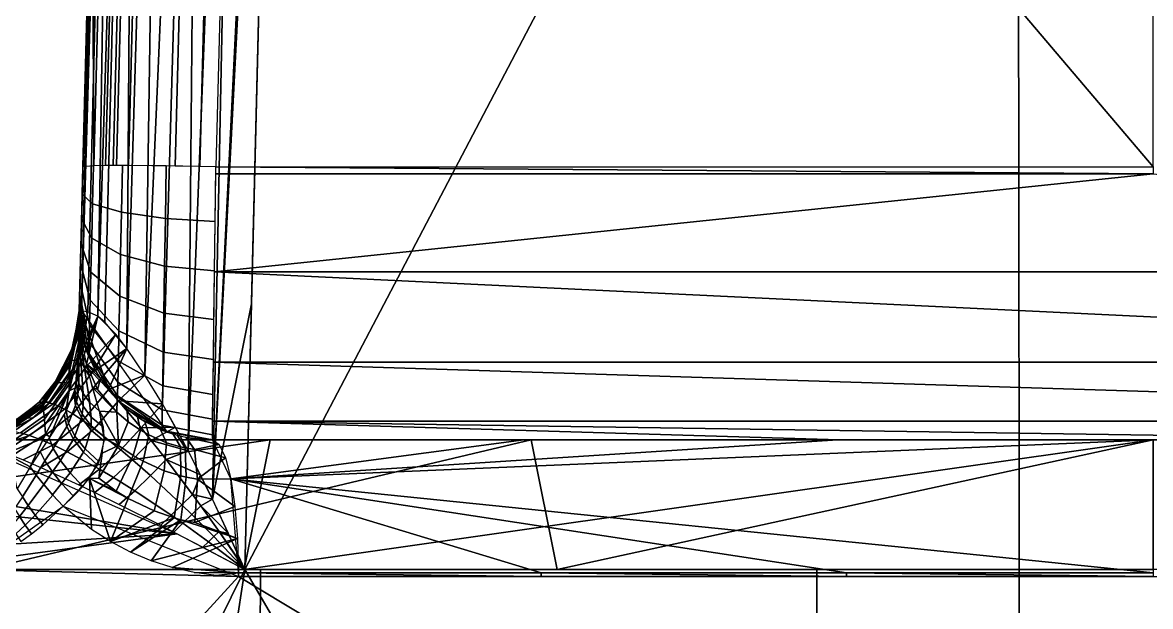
# Model space of a CAD drawing. Extents: x -17.6 to 17.7, y -17.9 to 0.1.
# Drawn here: x -4.235 to 0.004, y -12.494 to -10.299 of the extents above; entities that cross this region are included whole.
import ezdxf

# ---------------------------------------------------------------- set-up
doc = ezdxf.new("R2010")
doc.units = 0
doc.header["$MEASUREMENT"] = 0
doc.layers.add('IGES LEVEL 1', color=255, linetype='CONTINUOUS')

msp = doc.modelspace()

# ---------------------------------------------------------------- linework, layer by layer
at = {"layer": 'IGES LEVEL 1'}
for points in [[(-3.9897, -11.3866, -10.6968), (-4.0143, -11.3842, -10.6087), (-3.8793, -6.811, -10.509)], [(-3.9031, -6.8157, -10.3569), (-3.8793, -6.811, -10.509), (-4.0143, -11.3842, -10.6087)], [(-3.9629, -9.0985, -10.437), (-3.9031, -6.8157, -10.3569), (-4.0143, -11.3842, -10.6087)], [(-3.9526, -11.4033, -10.7747), (-3.9897, -11.3866, -10.6968), (-3.8793, -6.811, -10.509)], [(-3.9267, -11.4252, -10.8155), (-3.9526, -11.4033, -10.7747), (-3.8103, -6.808, -10.6466)], [(-3.8793, -6.811, -10.509), (-3.8103, -6.808, -10.6466), (-3.9526, -11.4033, -10.7747)], [(-3.8432, -11.5242, -10.9096), (-3.9267, -11.4252, -10.8155), (-3.8103, -6.808, -10.6466)], [(-3.7756, -11.6241, -10.9614), (-3.8432, -11.5242, -10.9096), (-3.7026, -6.807, -10.7568)], [(-3.8103, -6.808, -10.6466), (-3.7026, -6.807, -10.7568), (-3.8432, -11.5242, -10.9096)], [(-3.7026, -6.807, -10.7568), (-3.5666, -6.808, -10.829), (-3.7756, -11.6241, -10.9614)], [(-3.71, -11.7324, -10.9973), (-3.7756, -11.6241, -10.9614), (-3.5666, -6.808, -10.829)], [(-3.6131, -11.9087, -11.0306), (-3.71, -11.7324, -10.9973), (-3.5666, -6.808, -10.829)], [(-3.5666, -6.808, -10.829), (-3.4151, -6.811, -10.8564), (-3.6131, -11.9087, -11.0306)], [(-3.5217, -12.0908, -11.0424), (-3.6131, -11.9087, -11.0306), (-3.4151, -6.811, -10.8564)], [(-3.4151, -6.811, -10.8564), (-3.2625, -6.8157, -10.8365), (-3.5217, -12.0908, -11.0424)], [(-3.2625, -6.8157, -10.8365), (-3.276, -7.3596, -10.8553), (-3.5217, -12.0908, -11.0424)], [(-3.5087, -10.8419, 7.2755), (0.0146, -10.8419, 7.2755), (-3.4033, -6.8157, 7.1701)], [(0.0146, -6.8157, 7.1701), (-3.4033, -6.8157, 7.1701), (0.0146, -10.8419, 7.2755)], [(-3.3998, -12.355, -11.0295), (-3.2625, -6.8157, -10.8365), (-0.4956, -6.8157, -10.3765)], [(-0.4956, -6.8157, -10.3765), (-0.4835, -17.355, -10.6522), (-3.3998, -12.355, -11.0295)], [(1.4894, -6.8157, -10.4592), (1.4545, -17.355, -10.733), (-0.4835, -17.355, -10.6522), (-0.4956, -6.8157, -10.3765)], [(-3.276, -7.3596, -10.8553), (-3.375, -11.3559, -10.9945), (-3.5217, -12.0908, -11.0424)], [(-3.9145, -8.8247, 6.9216), (-3.9672, -10.8378, 6.9744), (-3.9734, -9.4998, 6.7405)], [(-3.9672, -10.8378, 6.9744), (-3.9145, -8.8247, 6.9216), (-3.8704, -8.8237, 7.0021), (-3.9232, -10.8368, 7.0548)], [(-3.9232, -10.8368, 7.0548), (-3.8704, -8.8237, 7.0021), (-3.8422, -8.8235, 7.0399), (-3.895, -10.8366, 7.0926)], [(-3.895, -10.8366, 7.0926), (-3.8422, -8.8235, 7.0399), (-3.83, -8.8234, 7.0543), (-3.8827, -10.8365, 7.107)], [(-3.8827, -10.8365, 7.107), (-3.83, -8.8234, 7.0543), (-3.7842, -8.8234, 7.0997), (-3.8369, -10.8365, 7.1525)], [(-3.8369, -10.8365, 7.1525), (-3.7842, -8.8234, 7.0997), (-3.6086, -8.8254, 7.1988), (-3.6614, -10.8385, 7.2515)], [(-3.6614, -10.8385, 7.2515), (-3.6086, -8.8254, 7.1988), (-3.5165, -8.8273, 7.2191), (-3.5693, -10.8404, 7.2718)], [(-3.5693, -10.8404, 7.2718), (-3.5165, -8.8273, 7.2191), (-3.456, -8.8288, 7.2228), (-3.5087, -10.8419, 7.2755)], [(-4.0143, -11.3842, -10.6087), (-4.0227, -11.3812, -10.5177), (-3.9629, -9.0985, -10.437)], [(-4.0085, -10.8419, 6.7757), (-3.9734, -9.4998, 6.7405), (-3.9672, -10.8378, 6.9744)], [(-4.0085, -10.8419, 6.7757), (-3.9734, -9.4998, 6.7405), (-3.9885, -10.0783, 4.692)], [(-4.0092, -10.8655, -6.2462), (-3.9885, -10.0783, -6.2462), (-3.9885, -10.0783, -8.4338), (-4.0092, -10.8655, -8.4338)], [(-4.0092, -10.8655, -4.0586), (-3.9885, -10.0783, -4.0586), (-3.9885, -10.0783, -6.2462), (-4.0092, -10.8655, -6.2462)], [(-4.0092, -10.8655, -1.8709), (-3.9885, -10.0783, -1.8709), (-3.9885, -10.0783, -4.0586), (-4.0092, -10.8655, -4.0586)], [(-4.0092, -10.8655, 0.3167), (-3.9885, -10.0783, 0.3167), (-3.9885, -10.0783, -1.8709), (-4.0092, -10.8655, -1.8709)], [(-4.0092, -10.8655, 2.5043), (-3.9885, -10.0783, 2.5043), (-3.9885, -10.0783, 0.3167), (-4.0092, -10.8655, 0.3167)], [(-4.0092, -10.8655, 4.692), (-3.9885, -10.0783, 4.692), (-3.9885, -10.0783, 2.5043), (-4.0092, -10.8655, 2.5043)], [(-4.0092, -10.8655, -8.4338), (-3.9885, -10.0783, -8.4338), (-3.9928, -10.2398, -10.4773)], [(-3.9885, -10.0783, 4.692), (-4.0092, -10.8655, 4.692), (-4.0085, -10.8419, 6.7757)], [(-3.9928, -10.2398, -10.4773), (-4.0227, -11.3812, -10.5177), (-4.0092, -10.8655, -8.4338)], [(-4.018, -11.2039, 6.634), (-4.0085, -10.8419, 6.7757), (-4.0092, -10.8655, 4.692)], [(-4.0085, -10.8419, 6.7757), (-4.0112, -10.9443, 6.7678), (-3.9721, -10.9803, 6.9608), (-3.9686, -10.8378, 6.9712)], [(-3.9686, -10.8378, 6.9712), (-3.9721, -10.9803, 6.9608), (-3.8638, -11.0117, 7.1182), (-3.8602, -10.8365, 7.1308)], [(-3.8602, -10.8365, 7.1308), (-3.8638, -11.0117, 7.1182), (-3.6983, -11.0354, 7.2249), (-3.6951, -10.838, 7.2393)], [(-3.6951, -10.838, 7.2393), (-3.6983, -11.0354, 7.2249), (-3.5114, -11.0466, 7.2597), (-3.5087, -10.8419, 7.2755)], [(-3.5091, -10.8681, 7.2758), (-3.5087, -10.8419, 7.2755), (0.0146, -10.8681, 7.2758)], [(-3.5087, -10.8419, 7.2755), (0.0146, -10.8419, 7.2755), (0.0146, -10.8681, 7.2758)], [(-4.0227, -11.3812, -10.5177), (-4.0227, -11.3812, -8.8788), (-4.0092, -10.8655, -8.4338)], [(-4.0227, -11.3812, -8.8788), (-4.0227, -11.3812, -7.2398), (-4.0092, -10.8655, -8.4338)], [(-4.0227, -11.3812, -7.2398), (-4.0227, -11.3812, -5.6008), (-4.0092, -10.8655, -6.2462)], [(-4.0092, -10.8655, -6.2462), (-4.0092, -10.8655, -8.4338), (-4.0227, -11.3812, -7.2398)], [(-4.0227, -11.3812, -5.6008), (-4.022, -11.355, -4.5927), (-4.0092, -10.8655, -6.2462)], [(-4.022, -11.355, -4.5927), (-4.022, -11.355, -3.0401), (-4.0092, -10.8655, -4.0586)], [(-4.022, -11.355, -3.0401), (-4.022, -11.355, -1.4874), (-4.0092, -10.8655, -1.8709)], [(-4.022, -11.355, -1.4874), (-4.022, -11.355, 0.0652), (-4.0092, -10.8655, 0.3167)], [(-4.022, -11.355, 0.0652), (-4.022, -11.355, 1.6179), (-4.0092, -10.8655, 0.3167)], [(-4.022, -11.355, 1.6179), (-4.022, -11.355, 3.1705), (-4.0092, -10.8655, 2.5043)], [(-4.022, -11.355, 3.1705), (-4.022, -11.355, 4.7232), (-4.0092, -10.8655, 4.692)], [(-4.022, -11.355, 4.7232), (-4.022, -11.355, 6.2758), (-4.0092, -10.8655, 4.692)], [(-4.022, -11.355, 6.2758), (-4.018, -11.2039, 6.634), (-4.0092, -10.8655, 4.692)], [(-4.0092, -10.8655, -4.0586), (-4.0092, -10.8655, -6.2462), (-4.022, -11.355, -4.5927)], [(-4.0092, -10.8655, -1.8709), (-4.0092, -10.8655, -4.0586), (-4.022, -11.355, -3.0401)], [(-4.0092, -10.8655, 0.3167), (-4.0092, -10.8655, -1.8709), (-4.022, -11.355, -1.4874)], [(-4.0092, -10.8655, 2.5043), (-4.0092, -10.8655, 0.3167), (-4.022, -11.355, 1.6179)], [(-4.0092, -10.8655, 4.692), (-4.0092, -10.8655, 2.5043), (-4.022, -11.355, 3.1705)], [(-3.5139, -11.2362, 7.2056), (-3.5091, -10.8681, 7.2758), (0.0146, -10.8681, 7.2758)], [(-3.5139, -11.2362, 7.2056), (0.0146, -10.8681, 7.2758), (3.543, -11.2362, 7.2056)], [(-4.0112, -10.9443, 6.7678), (-4.0137, -11.0372, 6.7415), (-3.9752, -11.1099, 6.9246), (-3.9721, -10.9803, 6.9608)], [(-3.9721, -10.9803, 6.9608), (-3.9752, -11.1099, 6.9246), (-3.8671, -11.1712, 7.0739), (-3.8638, -11.0117, 7.1182)], [(-3.8638, -11.0117, 7.1182), (-3.8671, -11.1712, 7.0739), (-3.7013, -11.215, 7.1747), (-3.6983, -11.0354, 7.2249)], [(-4.0137, -11.0372, 6.7415), (-4.016, -11.1285, 6.6944), (-3.9783, -11.2373, 6.8595), (-3.9752, -11.1099, 6.9246)], [(-3.6983, -11.0354, 7.2249), (-3.7013, -11.215, 7.1747), (-3.5138, -11.2326, 7.2071), (-3.5114, -11.0466, 7.2597)], [(-4.016, -11.1285, 6.6944), (-4.018, -11.2039, 6.634), (-3.9809, -11.3428, 6.7756), (-3.9783, -11.2373, 6.8595)], [(-3.9752, -11.1099, 6.9246), (-3.9783, -11.2373, 6.8595), (-3.8704, -11.328, 6.994), (-3.8671, -11.1712, 7.0739)], [(-3.8671, -11.1712, 7.0739), (-3.8704, -11.328, 6.994), (-3.7042, -11.3915, 7.0845), (-3.7013, -11.215, 7.1747)], [(-4.018, -11.2039, 6.634), (-4.0197, -11.2697, 6.5552), (-3.9832, -11.4349, 6.6658), (-3.9809, -11.3428, 6.7756)], [(-3.7013, -11.215, 7.1747), (-3.7042, -11.3915, 7.0845), (-3.5162, -11.415, 7.1129), (-3.5138, -11.2326, 7.2071)], [(-4.0197, -11.2697, 6.5552), (-4.0209, -11.3157, 6.4702), (-3.9848, -11.4994, 6.5473), (-3.9832, -11.4349, 6.6658)], [(-3.9783, -11.2373, 6.8595), (-3.9809, -11.3428, 6.7756), (-3.8731, -11.4579, 6.8909), (-3.8704, -11.328, 6.994)], [(-3.5183, -11.5752, 6.9829), (-3.5139, -11.2362, 7.2056), (3.5475, -11.5752, 6.9829)], [(3.543, -11.2362, 7.2056), (3.5475, -11.5752, 6.9829), (-3.5139, -11.2362, 7.2056)], [(-4.0209, -11.3157, 6.4702), (-4.0217, -11.3456, 6.372), (-3.9858, -11.5414, 6.4102), (-3.9848, -11.4994, 6.5473)], [(-4.0227, -11.3812, -5.6008), (-4.0288, -11.6152, -4.9364), (-4.022, -11.355, -4.5927)], [(-4.022, -11.355, -4.5927), (-4.0234, -11.4089, -4.6868), (-4.0232, -11.425, -4.6767)], [(-4.022, -11.355, -4.5927), (-4.0232, -11.425, -4.6767), (-4.0218, -11.4409, -4.6668)], [(-4.0221, -11.3681, -4.5921), (-4.022, -11.355, -4.5927), (-4.022, -11.355, 0.8416)], [(-4.022, -11.355, 0.8416), (-4.022, -11.355, 6.2758), (-4.0221, -11.3681, 0.8419)], [(-4.022, -11.355, 6.2758), (-4.0221, -11.3681, 6.2758), (-4.0221, -11.3681, 0.8419)], [(-4.0221, -11.3681, 0.8419), (-4.0221, -11.3681, -4.5921), (-4.022, -11.355, 0.8416)], [(-4.0217, -11.3456, 6.372), (-4.022, -11.355, 6.2758), (-3.9861, -11.5545, 6.2758), (-3.9858, -11.5414, 6.4102)], [(-4.022, -11.355, -4.5927), (-4.0194, -11.4563, -4.6572), (-4.0157, -11.4721, -4.6474)], [(-4.022, -11.355, -4.5927), (-4.0218, -11.4409, -4.6668), (-4.0194, -11.4563, -4.6572)], [(-4.0149, -11.4785, -4.6503), (-4.022, -11.355, -4.5927), (-4.0152, -11.4513, -4.5839)], [(-3.9809, -11.3428, 6.7756), (-3.9832, -11.4349, 6.6658), (-3.8754, -11.5714, 6.7559), (-3.8731, -11.4579, 6.8909)], [(-3.8704, -11.328, 6.994), (-3.8731, -11.4579, 6.8909), (-3.7065, -11.5376, 6.9682), (-3.7042, -11.3915, 7.0845)], [(-3.375, -11.3559, -10.9945), (-3.3998, -12.355, -11.0295), (-3.5217, -12.0908, -11.0424)], [(-4.0603, -11.584, -5.3833), (-4.0607, -11.5739, -5.4374), (-4.0231, -11.3992, -5.4047), (-4.0235, -11.4133, -5.3402)], [(-4.0231, -11.3992, -5.4047), (-4.0607, -11.5739, -5.4374), (-4.0425, -11.508, -5.6008)], [(-4.0227, -11.3812, -5.6008), (-4.0227, -11.3812, -7.2398), (-4.0445, -11.5147, -5.6008)], [(-4.0227, -11.3812, -7.2398), (-4.0227, -11.3812, -8.8788), (-4.0445, -11.5147, -8.0441)], [(-4.0227, -11.3812, -8.8788), (-4.0227, -11.3812, -10.5177), (-4.0445, -11.5147, -10.5177)], [(-4.0445, -11.5147, -8.0441), (-4.0445, -11.5147, -5.6008), (-4.0227, -11.3812, -7.2398)], [(-4.0445, -11.5147, -10.5177), (-4.0445, -11.5147, -8.0441), (-4.0227, -11.3812, -8.8788)], [(-4.0425, -11.508, -5.6008), (-4.0227, -11.3812, -5.6008), (-4.0231, -11.3992, -5.4047)], [(-4.0351, -11.4797, -10.5177), (-4.0272, -11.4823, -10.6111), (-4.0144, -11.3842, -10.6088), (-4.0227, -11.3812, -10.5177)], [(-3.9526, -11.4033, -10.7747), (-3.9897, -11.3866, -10.6968), (-4.032, -11.5767, -10.713)], [(-4.032, -11.5767, -10.713), (-4.0164, -11.5817, -10.7508), (-3.9526, -11.4033, -10.7747)], [(-4.0272, -11.4823, -10.6111), (-4.0022, -11.4845, -10.7016), (-3.9897, -11.3866, -10.6968), (-4.0144, -11.3842, -10.6088)], [(-4.0221, -11.3681, 0.8093), (-4.0221, -11.3681, 6.2758), (-4.0182, -11.4307, 6.2758), (-4.0182, -11.4307, 0.8093)], [(-3.6911, -11.8387, -4.4076), (-4.0221, -11.3681, -4.5921), (-3.9102, -11.6833, 0.8093)], [(-4.0221, -11.3681, -4.5921), (-4.0221, -11.3681, 0.8093), (-4.0182, -11.4307, 0.8093)], [(-4.0003, -11.5142, 0.8093), (-3.9102, -11.6833, 0.8093), (-4.0221, -11.3681, -4.5921)], [(-4.0182, -11.4307, 0.8093), (-4.0003, -11.5142, 0.8093), (-4.0221, -11.3681, -4.5921)], [(-4.0164, -11.5817, -10.7508), (-3.9973, -11.5944, -10.7882), (-3.9526, -11.4033, -10.7747)], [(-3.8853, -11.47, -10.8676), (-3.9526, -11.4033, -10.7747), (-3.9973, -11.5944, -10.7882)], [(-3.7042, -11.3915, 7.0845), (-3.7065, -11.5376, 6.9682), (-3.5182, -11.5659, 6.9921), (-3.5162, -11.415, 7.1129)], [(-4.0602, -11.5902, -5.357), (-4.0603, -11.584, -5.3833), (-4.0235, -11.4133, -5.3402), (-4.0237, -11.4217, -5.3089)], [(-4.0599, -11.6143, -5.2778), (-4.0602, -11.5902, -5.357), (-4.0237, -11.4217, -5.3089), (-4.0246, -11.4533, -5.2148)], [(-4.0237, -11.4213, -4.7063), (-4.025, -11.4701, -4.7762), (-4.0237, -11.498, -4.7553), (-4.0234, -11.4403, -4.6939)], [(-4.0234, -11.4089, -4.6868), (-4.0237, -11.4213, -4.7063), (-4.0234, -11.4403, -4.6939), (-4.0232, -11.425, -4.6767)], [(-4.0234, -11.4403, -4.6939), (-4.0237, -11.498, -4.7553), (-4.0184, -11.5253, -4.7349), (-4.0213, -11.459, -4.6818)], [(-4.0232, -11.425, -4.6767), (-4.0234, -11.4403, -4.6939), (-4.0213, -11.459, -4.6818), (-4.0218, -11.4409, -4.6668)], [(-4.0218, -11.4409, -4.6668), (-4.0213, -11.459, -4.6818), (-4.0178, -11.477, -4.6701), (-4.0194, -11.4563, -4.6572)], [(-4.0182, -11.4307, 0.8093), (-4.0182, -11.4307, 6.2758), (-4.0003, -11.5142, 6.2758), (-4.0003, -11.5142, 0.8093)], [(-3.9832, -11.4349, 6.6658), (-3.9848, -11.4994, 6.5473), (-3.8771, -11.6509, 6.61), (-3.8754, -11.5714, 6.7559)], [(-4.0635, -11.5664, -10.5177), (-4.0554, -11.5686, -10.6164), (-4.0272, -11.4823, -10.6111), (-4.0351, -11.4797, -10.5177)], [(-4.06, -11.658, -5.1764), (-4.0599, -11.6143, -5.2778), (-4.0246, -11.4533, -5.2148), (-4.026, -11.5089, -5.0949)], [(-4.0554, -11.5686, -10.6164), (-4.0293, -11.5703, -10.712), (-4.0022, -11.4845, -10.7016), (-4.0272, -11.4823, -10.6111)], [(-4.025, -11.4701, -4.7762), (-4.0259, -11.5058, -4.8214), (-4.0238, -11.5381, -4.7946), (-4.0237, -11.498, -4.7553)], [(-4.0213, -11.459, -4.6818), (-4.0184, -11.5253, -4.7349), (-4.0096, -11.5514, -4.7155), (-4.0178, -11.477, -4.6701)], [(-4.0194, -11.4563, -4.6572), (-4.0178, -11.477, -4.6701), (-4.0124, -11.4955, -4.6582), (-4.0157, -11.4721, -4.6474)], [(-4.0178, -11.477, -4.6701), (-4.0096, -11.5514, -4.7155), (-3.9966, -11.5773, -4.6963), (-4.0124, -11.4955, -4.6582)], [(-4.0152, -11.4513, -4.5839), (-4.0081, -11.4859, -4.5784), (-4.0149, -11.4785, -4.6503)], [(-3.9954, -11.5828, -4.6989), (-4.0149, -11.4785, -4.6503), (-3.9599, -11.6097, -4.5471)], [(-4.0081, -11.4859, -4.5784), (-4.0041, -11.5012, -4.5755), (-4.0149, -11.4785, -4.6503)], [(-4.0041, -11.5012, -4.5755), (-3.9883, -11.549, -4.5648), (-4.0149, -11.4785, -4.6503)], [(-3.9883, -11.549, -4.5648), (-3.9677, -11.595, -4.5518), (-4.0149, -11.4785, -4.6503)], [(-3.9677, -11.595, -4.5518), (-3.9599, -11.6097, -4.5471), (-4.0149, -11.4785, -4.6503)], [(-3.9973, -11.5944, -10.7882), (-3.9737, -11.615, -10.8259), (-3.8853, -11.47, -10.8676)], [(-3.8432, -11.5242, -10.9096), (-3.8853, -11.47, -10.8676), (-3.9737, -11.615, -10.8259)], [(-3.8731, -11.4579, 6.8909), (-3.8754, -11.5714, 6.7559), (-3.7086, -11.6652, 6.8161), (-3.7065, -11.5376, 6.9682)], [(-4.1198, -11.6645, -8.0441), (-4.1198, -11.6645, -5.6008), (-4.0445, -11.5147, -5.6008), (-4.0445, -11.5147, -8.0441)], [(-4.1198, -11.6645, -10.5177), (-4.1198, -11.6645, -8.0441), (-4.0445, -11.5147, -8.0441), (-4.0445, -11.5147, -10.5177)], [(-4.0939, -11.6256, -5.6008), (-4.0425, -11.508, -5.6008), (-4.0607, -11.5739, -5.4374)], [(-4.0601, -11.684, -5.1292), (-4.06, -11.658, -5.1764), (-4.026, -11.5089, -5.0949), (-4.0269, -11.5415, -5.0392)], [(-4.0259, -11.5058, -4.8214), (-4.0288, -11.6152, -4.9364), (-4.0241, -11.6547, -4.8932), (-4.0238, -11.5381, -4.7946)], [(-4.0237, -11.498, -4.7553), (-4.0238, -11.5381, -4.7946), (-4.016, -11.5698, -4.7685), (-4.0184, -11.5253, -4.7349)], [(-4.0184, -11.5253, -4.7349), (-4.016, -11.5698, -4.7685), (-4.0028, -11.5997, -4.7441), (-4.0096, -11.5514, -4.7155)], [(-4.0003, -11.5142, 0.8093), (-4.0003, -11.5142, 6.2758), (-3.9102, -11.6833, 6.2758), (-3.9102, -11.6833, 0.8093)], [(-3.9848, -11.4994, 6.5473), (-3.9858, -11.5414, 6.4102), (-3.8781, -11.7026, 6.4413), (-3.8771, -11.6509, 6.61)], [(-3.9737, -11.615, -10.8259), (-3.9456, -11.6433, -10.8628), (-3.8432, -11.5242, -10.9096)], [(-3.9456, -11.6433, -10.8628), (-3.9125, -11.679, -10.8984), (-3.8432, -11.5242, -10.9096)], [(-3.7756, -11.6241, -10.9614), (-3.8432, -11.5242, -10.9096), (-3.9125, -11.679, -10.8984)], [(-4.1095, -11.65, -10.5177), (-4.1008, -11.6516, -10.6248), (-4.0554, -11.5686, -10.6164), (-4.0635, -11.5664, -10.5177)], [(-4.1008, -11.6516, -10.6248), (-4.0725, -11.6529, -10.7285), (-4.0293, -11.5703, -10.712), (-4.0554, -11.5686, -10.6164)], [(-4.0601, -11.684, -5.1292), (-4.0269, -11.5415, -5.0392), (-4.0366, -11.6716, -4.9922)], [(-4.0269, -11.5415, -5.0392), (-4.0283, -11.5978, -4.9583), (-4.0366, -11.6716, -4.9922)], [(-4.0238, -11.5381, -4.7946), (-4.0241, -11.6547, -4.8932), (-4.0081, -11.693, -4.8517), (-4.016, -11.5698, -4.7685)], [(-4.016, -11.5698, -4.7685), (-4.0081, -11.693, -4.8517), (-3.982, -11.7279, -4.8142), (-4.0028, -11.5997, -4.7441)], [(-4.0096, -11.5514, -4.7155), (-4.0028, -11.5997, -4.7441), (-3.984, -11.6288, -4.7204), (-3.9966, -11.5773, -4.6963)], [(-3.9858, -11.5414, 6.4102), (-3.9861, -11.5545, 6.2758), (-3.8785, -11.7188, 6.2758), (-3.8781, -11.7026, 6.4413)], [(-3.8754, -11.5714, 6.7559), (-3.8771, -11.6509, 6.61), (-3.7101, -11.7545, 6.6519), (-3.7086, -11.6652, 6.8161)], [(-3.7065, -11.5376, 6.9682), (-3.7086, -11.6652, 6.8161), (-3.5199, -11.6974, 6.8345), (-3.5182, -11.5659, 6.9921)], [(-4.161, -11.735, -5.4219), (-4.1635, -11.7281, -5.4666), (-4.0607, -11.5739, -5.4374), (-4.0603, -11.584, -5.3833)], [(-4.0607, -11.5739, -5.4374), (-4.1635, -11.7281, -5.4666), (-4.0939, -11.6256, -5.6008)], [(-4.1598, -11.7394, -5.4001), (-4.161, -11.735, -5.4219), (-4.0603, -11.584, -5.3833), (-4.0602, -11.5902, -5.357)], [(-4.1566, -11.7571, -5.3343), (-4.1598, -11.7394, -5.4001), (-4.0602, -11.5902, -5.357), (-4.0599, -11.6143, -5.2778)], [(-4.1529, -11.7906, -5.2498), (-4.1566, -11.7571, -5.3343), (-4.0599, -11.6143, -5.2778), (-4.06, -11.658, -5.1764)], [(-4.0164, -11.5817, -10.7508), (-4.032, -11.5767, -10.713), (-4.134, -11.7299, -10.7521), (-4.1202, -11.7327, -10.7848)], [(-3.9973, -11.5944, -10.7882), (-4.0164, -11.5817, -10.7508), (-4.1202, -11.7327, -10.7848), (-4.1018, -11.7398, -10.8176)], [(-3.9737, -11.615, -10.8259), (-3.9973, -11.5944, -10.7882), (-4.1018, -11.7398, -10.8176), (-4.0774, -11.7522, -10.8515)], [(-3.9456, -11.6433, -10.8628), (-3.9737, -11.615, -10.8259), (-4.0774, -11.7522, -10.8515), (-4.0466, -11.7704, -10.8856)], [(-4.0288, -11.6152, -4.9364), (-4.0366, -11.6716, -4.9922), (-4.0283, -11.5978, -4.9583)], [(-4.0272, -11.6981, -4.9269), (-4.0241, -11.6546, -4.8933), (-4.0288, -11.6152, -4.9364), (-4.0327, -11.6533, -4.9745)], [(-4.0028, -11.5997, -4.7441), (-3.982, -11.7279, -4.8142), (-3.946, -11.7595, -4.7806), (-3.984, -11.6288, -4.7204)], [(-3.9723, -11.6713, -4.7402), (-3.9954, -11.5828, -4.6989), (-3.9541, -11.6789, -4.7089)], [(-3.9599, -11.6097, -4.5471), (-3.9424, -11.6389, -4.5367), (-3.9954, -11.5828, -4.6989)], [(-3.9424, -11.6389, -4.5367), (-3.9541, -11.6789, -4.7089), (-3.9954, -11.5828, -4.6989)], [(-3.5212, -11.7979, 6.6439), (-3.5183, -11.5752, 6.9829), (3.5504, -11.7979, 6.6439)], [(3.5475, -11.5752, 6.9829), (3.5504, -11.7979, 6.6439), (-3.5183, -11.5752, 6.9829)], [(-4.1736, -11.7262, -5.6008), (-4.0939, -11.6256, -5.6008), (-4.1635, -11.7281, -5.4666)], [(-4.1718, -11.7245, -10.5177), (-4.162, -11.7255, -10.6361), (-4.1008, -11.6516, -10.6248), (-4.1095, -11.65, -10.5177)], [(-4.162, -11.7255, -10.6361), (-4.1307, -11.7264, -10.7508), (-4.0725, -11.6529, -10.7285), (-4.1008, -11.6516, -10.6248)], [(-4.1513, -11.8109, -5.2103), (-4.1529, -11.7906, -5.2498), (-4.06, -11.658, -5.1764), (-4.0601, -11.684, -5.1292)], [(-3.9125, -11.679, -10.8984), (-3.9456, -11.6433, -10.8628), (-4.0466, -11.7704, -10.8856), (-4.0093, -11.7951, -10.9191)], [(-4.0325, -11.7254, -4.9489), (-4.0272, -11.6981, -4.9269), (-4.0327, -11.6533, -4.9745), (-4.0385, -11.6788, -4.9994)], [(-4.0081, -11.7417, -4.8832), (-4.0086, -11.6921, -4.8527), (-4.0241, -11.6546, -4.8933), (-4.0272, -11.6981, -4.9269)], [(-3.9424, -11.6389, -4.5367), (-3.8802, -11.7171, -4.5017), (-3.8807, -11.764, -4.6775), (-3.9541, -11.6789, -4.7089)], [(-3.9125, -11.679, -10.8984), (-3.8752, -11.7214, -10.9313), (-3.7756, -11.6241, -10.9614)], [(-3.8771, -11.6509, 6.61), (-3.8781, -11.7026, 6.4413), (-3.7111, -11.8127, 6.462), (-3.7101, -11.7545, 6.6519)], [(-3.71, -11.7324, -10.9973), (-3.7756, -11.6241, -10.9614), (-3.8752, -11.7214, -10.9313)], [(-4.1548, -11.7069, -8.0441), (-4.1548, -11.7069, -5.6008), (-4.1198, -11.6645, -5.6008), (-4.1198, -11.6645, -8.0441)], [(-4.1548, -11.7069, -10.5177), (-4.1548, -11.7069, -8.0441), (-4.1198, -11.6645, -8.0441), (-4.1198, -11.6645, -10.5177)], [(-4.1493, -11.8468, -5.1526), (-4.1513, -11.8109, -5.2103), (-4.0601, -11.684, -5.1292)], [(-4.1493, -11.8468, -5.1526), (-4.0601, -11.684, -5.1292), (-4.1327, -11.857, -5.1066)], [(-4.0732, -11.7621, -5.0668), (-4.1327, -11.857, -5.1066), (-4.0601, -11.684, -5.1292)], [(-4.0366, -11.6716, -4.9922), (-4.0732, -11.7621, -5.0668), (-4.0601, -11.684, -5.1292)], [(-4.0628, -11.8049, -5.0077), (-4.036, -11.7384, -4.9594), (-4.0423, -11.6914, -5.0112), (-4.0714, -11.7588, -5.0647)], [(-4.036, -11.7384, -4.9594), (-4.0325, -11.7254, -4.9489), (-4.0385, -11.6788, -4.9994), (-4.0423, -11.6914, -5.0112)], [(-4.0116, -11.7715, -4.9034), (-4.0081, -11.7417, -4.8832), (-4.0272, -11.6981, -4.9269), (-4.0325, -11.7254, -4.9489)], [(-3.8752, -11.7214, -10.9313), (-3.9125, -11.679, -10.8984), (-4.0093, -11.7951, -10.9191), (-3.9663, -11.8259, -10.9506)], [(-3.977, -11.7821, -4.8452), (-3.9833, -11.7265, -4.8157), (-4.0086, -11.6921, -4.8527), (-4.0081, -11.7417, -4.8832)], [(-3.946, -11.7595, -4.7806), (-3.9723, -11.6713, -4.7402), (-3.8807, -11.764, -4.6775)], [(-3.9541, -11.6789, -4.7089), (-3.8807, -11.764, -4.6775), (-3.9723, -11.6713, -4.7402)], [(-3.9102, -11.6833, 0.8093), (-3.9102, -11.6833, 6.2758), (-3.867, -11.7301, 6.2758), (-3.867, -11.7301, 0.8093)], [(-3.9102, -11.6833, 0.8093), (-3.867, -11.7301, 0.8093), (-3.6911, -11.8387, -4.4076)], [(-3.7086, -11.6652, 6.8161), (-3.7101, -11.7545, 6.6519), (-3.5211, -11.7894, 6.6646), (-3.5199, -11.6974, 6.8345)], [(-4.3074, -11.838, -5.4487), (-4.3127, -11.8323, -5.4867), (-4.1635, -11.7281, -5.4666), (-4.161, -11.735, -5.4219)], [(-4.1635, -11.7281, -5.4666), (-4.3127, -11.8323, -5.4867), (-4.2763, -11.8033, -5.6008)], [(-4.3049, -11.8416, -5.4302), (-4.3074, -11.838, -5.4487), (-4.161, -11.735, -5.4219), (-4.1598, -11.7394, -5.4001)], [(-4.2977, -11.8563, -5.3744), (-4.3049, -11.8416, -5.4302), (-4.1598, -11.7394, -5.4001), (-4.1566, -11.7571, -5.3343)], [(-4.1202, -11.7327, -10.7848), (-4.134, -11.7299, -10.7521), (-4.2857, -11.8335, -10.8102), (-4.2682, -11.8357, -10.8478)], [(-4.2763, -11.8033, -5.6008), (-4.1736, -11.7262, -5.6008), (-4.1635, -11.7281, -5.4666)], [(-4.1018, -11.7398, -10.8176), (-4.1202, -11.7327, -10.7848), (-4.2682, -11.8357, -10.8478), (-4.2431, -11.8415, -10.8832)], [(-4.2459, -11.7846, -10.5177), (-4.2348, -11.7852, -10.6495), (-4.162, -11.7255, -10.6361), (-4.1718, -11.7245, -10.5177)], [(-4.0774, -11.7522, -10.8515), (-4.1018, -11.7398, -10.8176), (-4.2431, -11.8415, -10.8832), (-4.2097, -11.8517, -10.9171)], [(-4.2352, -11.7773, -8.0441), (-4.2352, -11.7773, -5.6008), (-4.1867, -11.7385, -5.6008), (-4.1867, -11.7385, -8.0441)], [(-4.2352, -11.7773, -10.5177), (-4.2352, -11.7773, -8.0441), (-4.1867, -11.7385, -8.0441), (-4.1867, -11.7385, -10.5177)], [(-4.2348, -11.7852, -10.6495), (-4.1996, -11.7857, -10.7772), (-4.1307, -11.7264, -10.7508), (-4.162, -11.7255, -10.6361)], [(-4.1867, -11.7385, -8.0441), (-4.1867, -11.7385, -5.6008), (-4.1548, -11.7069, -5.6008), (-4.1548, -11.7069, -8.0441)], [(-4.1867, -11.7385, -10.5177), (-4.1867, -11.7385, -8.0441), (-4.1548, -11.7069, -8.0441), (-4.1548, -11.7069, -10.5177)], [(-4.0385, -11.8536, -4.9589), (-4.0144, -11.7854, -4.913), (-4.036, -11.7384, -4.9594), (-4.0628, -11.8049, -5.0077)], [(-4.0144, -11.7854, -4.913), (-4.0116, -11.7715, -4.9034), (-4.0325, -11.7254, -4.9489), (-4.036, -11.7384, -4.9594)], [(-3.9777, -11.8148, -4.8651), (-3.977, -11.7821, -4.8452), (-4.0081, -11.7417, -4.8832), (-4.0116, -11.7715, -4.9034)], [(-3.9315, -11.8206, -4.812), (-3.946, -11.7595, -4.7806), (-3.9833, -11.7265, -4.8157), (-3.977, -11.7821, -4.8452)], [(-3.7901, -11.823, -10.9867), (-3.8752, -11.7214, -10.9313), (-3.9663, -11.8259, -10.9506), (-3.8665, -11.9047, -11.0036)], [(-3.8802, -11.7171, -4.5017), (-3.8435, -11.7511, -4.4822), (-3.8381, -11.8001, -4.6601), (-3.8807, -11.764, -4.6775)], [(-3.8781, -11.7026, 6.4413), (-3.8785, -11.7188, 6.2758), (-3.7114, -11.8309, 6.2758), (-3.7111, -11.8127, 6.462)], [(-3.8752, -11.7214, -10.9313), (-3.7901, -11.823, -10.9867), (-3.71, -11.7324, -10.9973)], [(-3.867, -11.7301, 0.8093), (-3.867, -11.7301, 6.2758), (-3.8393, -11.7546, 6.2758), (-3.8393, -11.7546, 0.8093)], [(-3.867, -11.7301, 0.8093), (-3.8393, -11.7546, 0.8093), (-3.6911, -11.8387, -4.4076)], [(-3.6609, -11.8195, -11.0169), (-3.71, -11.7324, -10.9973), (-3.7901, -11.823, -10.9867)], [(-4.3428, -11.8347, -8.0441), (-4.3428, -11.8347, -5.6008), (-4.2352, -11.7773, -5.6008), (-4.2352, -11.7773, -8.0441)], [(-4.3428, -11.8347, -10.5177), (-4.3428, -11.8347, -8.0441), (-4.2352, -11.7773, -8.0441), (-4.2352, -11.7773, -10.5177)], [(-4.3314, -11.8301, -10.5177), (-4.3185, -11.8304, -10.665), (-4.2348, -11.7852, -10.6495), (-4.2459, -11.7846, -10.5177)], [(-4.3185, -11.8304, -10.665), (-4.279, -11.8306, -10.8076), (-4.1996, -11.7857, -10.7772), (-4.2348, -11.7852, -10.6495)], [(-4.289, -11.8841, -5.3026), (-4.2977, -11.8563, -5.3744), (-4.1566, -11.7571, -5.3343), (-4.1529, -11.7906, -5.2498)], [(-4.0466, -11.7704, -10.8856), (-4.0774, -11.7522, -10.8515), (-4.2097, -11.8517, -10.9171), (-4.1689, -11.8667, -10.949)], [(-4.0093, -11.7951, -10.9191), (-4.0466, -11.7704, -10.8856), (-4.1689, -11.8667, -10.949), (-4.1209, -11.8871, -10.9785)], [(-4.1201, -11.9002, -5.051), (-4.0693, -11.8172, -5.0153), (-4.0785, -11.7718, -5.0729), (-4.1351, -11.8605, -5.1073)], [(-4.0693, -11.8172, -5.0153), (-4.0628, -11.8049, -5.0077), (-4.0714, -11.7588, -5.0647), (-4.0785, -11.7718, -5.0729)], [(-4.0004, -11.9018, -4.9212), (-3.9793, -11.8299, -4.8747), (-4.0144, -11.7854, -4.913), (-4.0385, -11.8536, -4.9589)], [(-3.9793, -11.8299, -4.8747), (-3.9777, -11.8148, -4.8651), (-4.0116, -11.7715, -4.9034), (-4.0144, -11.7854, -4.913)], [(-3.9284, -11.8562, -4.8334), (-3.9315, -11.8206, -4.812), (-3.977, -11.7821, -4.8452), (-3.9777, -11.8148, -4.8651)], [(-3.9284, -11.8621, -4.8371), (-3.946, -11.7595, -4.7806), (-3.8745, -11.8894, -4.8075)], [(-3.8807, -11.764, -4.6775), (-3.8745, -11.8894, -4.8075), (-3.946, -11.7595, -4.7806)], [(-3.8807, -11.764, -4.6775), (-3.8381, -11.8001, -4.6601), (-3.8745, -11.8894, -4.8075)], [(-3.8435, -11.7511, -4.4822), (-3.8036, -11.7814, -4.4617), (-3.7923, -11.8315, -4.6418), (-3.8381, -11.8001, -4.6601)], [(-3.8393, -11.7546, 0.8093), (-3.8393, -11.7546, 6.2758), (-3.8337, -11.7591, 6.2758), (-3.8337, -11.7591, 0.8093)], [(-3.8393, -11.7546, 0.8093), (-3.8337, -11.7591, 0.8093), (-3.6911, -11.8387, -4.4076)], [(-3.8337, -11.7591, 0.8093), (-3.8337, -11.7591, 6.2758), (-3.7883, -11.7913, 6.2758), (-3.7883, -11.7913, 0.8093)], [(-3.8337, -11.7591, 0.8093), (-3.7883, -11.7913, 0.8093), (-3.6911, -11.8387, -4.4076)], [(-3.8036, -11.7814, -4.4617), (-3.776, -11.7989, -4.448), (-3.7609, -11.8492, -4.6296), (-3.7923, -11.8315, -4.6418)], [(-3.7101, -11.7545, 6.6519), (-3.7111, -11.8127, 6.462), (-3.5219, -11.8493, 6.4682), (-3.5211, -11.7894, 6.6646)], [(-4.2852, -11.901, -5.269), (-4.289, -11.8841, -5.3026), (-4.1529, -11.7906, -5.2498), (-4.1513, -11.8109, -5.2103)], [(-4.28, -11.9309, -5.2201), (-4.2852, -11.901, -5.269), (-4.1513, -11.8109, -5.2103), (-4.1493, -11.8468, -5.1526)], [(-3.9663, -11.8259, -10.9506), (-4.0093, -11.7951, -10.9191), (-4.1209, -11.8871, -10.9785), (-4.0672, -11.9126, -11.0046)], [(-4.0933, -11.9449, -5.0048), (-4.0445, -11.8658, -4.9664), (-4.0693, -11.8172, -5.0153), (-4.1201, -11.9002, -5.051)], [(-4.0445, -11.8658, -4.9664), (-4.0385, -11.8536, -4.9589), (-4.0628, -11.8049, -5.0077), (-4.0693, -11.8172, -5.0153)], [(-3.8665, -11.9047, -11.0036), (-3.9663, -11.8259, -10.9506), (-4.0672, -11.9126, -11.0046), (-3.9463, -11.9779, -11.0453)], [(-3.9287, -11.8727, -4.8438), (-3.9284, -11.8562, -4.8334), (-3.9777, -11.8148, -4.8651), (-3.9793, -11.8299, -4.8747)], [(-3.8381, -11.8001, -4.6601), (-3.7923, -11.8315, -4.6418), (-3.8199, -11.9271, -4.7906), (-3.8745, -11.8894, -4.8075)], [(-3.7525, -11.8697, -11.0044), (-3.7901, -11.823, -10.9867), (-3.8665, -11.9047, -11.0036), (-3.822, -11.9423, -11.0204)], [(-3.7901, -11.823, -10.9867), (-3.7525, -11.8697, -11.0044), (-3.6609, -11.8195, -11.0169)], [(-3.7883, -11.7913, 0.8093), (-3.7883, -11.7913, 6.2758), (-3.7076, -11.8324, 6.2758), (-3.7076, -11.8324, 0.8093)], [(-3.7883, -11.7913, 0.8093), (-3.7076, -11.8324, 0.8093), (-3.6911, -11.8387, -4.4076)], [(-3.776, -11.7989, -4.448), (-3.7164, -11.8288, -4.4194), (-3.694, -11.8785, -4.6041), (-3.7609, -11.8492, -4.6296)], [(-3.6131, -11.9087, -11.0306), (-3.6609, -11.8195, -11.0169), (-3.7525, -11.8697, -11.0044)], [(-3.7111, -11.8127, 6.462), (-3.7114, -11.8309, 6.2758), (-3.5221, -11.8681, 6.2758), (-3.5219, -11.8493, 6.4682)], [(-1.1643, -11.8681, 6.2758), (-3.5221, -11.8681, 6.2758), (-3.5212, -11.7979, 6.6439)], [(1.1935, -11.8681, 6.2758), (-1.1643, -11.8681, 6.2758), (-3.5212, -11.7979, 6.6439)], [(3.5504, -11.7979, 6.6439), (1.1935, -11.8681, 6.2758), (-3.5212, -11.7979, 6.6439)], [(-5.979, -11.8681, -32.3787), (-3.0879, -11.8681, -33.5763), (-7.5687, -11.8681, -37.227)], [(-4.6412, -11.8681, -38.3611), (-7.5687, -11.8681, -37.227), (-3.0879, -11.8681, -33.5763)], [(-6.9497, -11.8681, -12.2411), (-5.7436, -11.8681, -11.4842), (-3.6542, -12.2208, -11.0888)], [(-6.9497, -11.8681, -12.2411), (-3.6542, -12.2208, -11.0888), (-5.8175, -12.355, -12.101)], [(-3.402, -12.355, -39.1739), (-6.6873, -12.355, -38.1773), (-3.3045, -11.8681, -38.6837)], [(-6.496, -11.8681, -37.7155), (-3.3045, -11.8681, -38.6837), (-6.6873, -12.355, -38.1773)], [(-5.7436, -11.8681, -11.4842), (-4.4563, -11.8681, -10.8755), (-3.6542, -12.2208, -11.0888)], [(-1.5552, -11.8681, -38.938), (-4.6412, -11.8681, -38.3611), (-3.0879, -11.8681, -33.5763)], [(-2.324, -11.8681, -33.7544), (-4.5727, -11.8681, -33.0722), (-4.3814, -12.355, -32.6105)], [(-4.2097, -11.8517, -10.9171), (-4.2431, -11.8415, -10.8832), (-4.3946, -11.881, -10.9724), (-4.3483, -11.8966, -11.0117)], [(-4.3814, -12.355, -32.6105), (-2.2265, -12.355, -33.2642), (-2.324, -11.8681, -33.7544)], [(-4.1689, -11.8667, -10.949), (-4.2097, -11.8517, -10.9171), (-4.3483, -11.8966, -11.0117), (-4.2941, -11.9173, -11.0439)], [(-4.1209, -11.8871, -10.9785), (-4.1689, -11.8667, -10.949), (-4.2941, -11.9173, -11.0439), (-4.233, -11.9426, -11.0696)], [(-4.28, -11.9309, -5.2201), (-4.1493, -11.8468, -5.1526), (-4.207, -11.9698, -5.1012)], [(-4.1327, -11.857, -5.1066), (-4.207, -11.9698, -5.1012), (-4.1493, -11.8468, -5.1526)], [(-4.1511, -11.9469, -5.0583), (-4.1201, -11.9002, -5.051), (-4.1351, -11.8605, -5.1073), (-4.1697, -11.911, -5.1103)], [(-4.0567, -11.9921, -4.9709), (-4.0064, -11.9143, -4.929), (-4.0445, -11.8658, -4.9664), (-4.0933, -11.9449, -5.0048)], [(-4.0064, -11.9143, -4.929), (-4.0004, -11.9018, -4.9212), (-4.0385, -11.8536, -4.9589), (-4.0445, -11.8658, -4.9664)], [(-3.947, -11.9502, -4.8947), (-3.9287, -11.8727, -4.8438), (-3.9793, -11.8299, -4.8747), (-4.0004, -11.9018, -4.9212)], [(-3.9359, -11.9179, -4.8734), (-3.9284, -11.8621, -4.8371), (-3.8745, -11.8894, -4.8075)], [(-3.6956, -11.9422, -11.025), (-3.7525, -11.8697, -11.0044), (-3.822, -11.9423, -11.0204), (-3.7544, -12.002, -11.0393)], [(-3.7923, -11.8315, -4.6418), (-3.7609, -11.8492, -4.6296), (-3.7826, -11.9485, -4.7794), (-3.8199, -11.9271, -4.7906)], [(-3.7609, -11.8492, -4.6296), (-3.694, -11.8785, -4.6041), (-3.7028, -11.9838, -4.756), (-3.7826, -11.9485, -4.7794)], [(-3.7525, -11.8697, -11.0044), (-3.6956, -11.9422, -11.025), (-3.6131, -11.9087, -11.0306)], [(-3.7164, -11.8288, -4.4194), (-3.6694, -11.8459, -4.3977), (-3.642, -11.8943, -4.5849), (-3.694, -11.8785, -4.6041)], [(-3.5221, -11.8681, 6.2758), (-3.5221, -11.8681, 2.7389), (-3.7076, -11.8324, 6.2758)], [(-3.5221, -11.8681, 2.7389), (-3.5221, -11.8681, -0.798), (-3.7076, -11.8324, 0.8093)], [(-3.7076, -11.8324, 0.8093), (-3.7076, -11.8324, 6.2758), (-3.5221, -11.8681, 2.7389)], [(-3.7076, -11.8324, 0.8093), (-3.5221, -11.8681, -0.798), (-3.6911, -11.8387, -4.4076)], [(-3.5221, -11.8681, -0.798), (-3.5221, -11.8681, -4.335), (-3.6911, -11.8387, -4.4076)], [(-3.6694, -11.8459, -4.3977), (-3.6537, -11.8505, -4.3906), (-3.6247, -11.8983, -4.5787), (-3.642, -11.8943, -4.5849)], [(-3.6537, -11.8505, -4.3906), (-3.6212, -11.8582, -4.3763), (-3.5893, -11.9046, -4.5661), (-3.6247, -11.8983, -4.5787)], [(-3.5221, -11.8681, -4.335), (-3.4967, -11.8851, -4.4619), (-3.6212, -11.8582, -4.3763)], [(-3.5893, -11.9046, -4.5661), (-3.6212, -11.8582, -4.3763), (-3.4967, -11.8851, -4.4619)], [(-3.5221, -11.8681, 6.2758), (3.5513, -11.8681, 6.2758), (3.5513, -11.8681, 0.9704)], [(0.0146, -11.8681, -3.9844), (-3.5221, -11.8681, -4.335), (-3.5221, -11.8681, 0.9704)], [(-3.5221, -11.8681, 0.9704), (-3.5221, -11.8681, 6.2758), (3.5513, -11.8681, 0.9704)], [(3.5513, -11.8681, 0.9704), (0.0146, -11.8681, -3.9844), (-3.5221, -11.8681, 0.9704)], [(-3.5221, -11.8681, -4.335), (-2.3518, -11.8681, -4.1405), (-3.4527, -12.0145, -4.6817)], [(-2.3518, -11.8681, -4.1405), (-1.1712, -11.8681, -4.0234), (-3.4527, -12.0145, -4.6817)], [(-1.1712, -11.8681, -4.0234), (0.0146, -11.8681, -3.9844), (-3.4527, -12.0145, -4.6817)], [(-3.4527, -12.0145, -4.6817), (0.0146, -11.8681, -3.9844), (0.0146, -12.3681, -4.4844)], [(0.0146, -12.355, -39.5104), (-3.402, -12.355, -39.1739), (0.0146, -11.8681, -39.0106)], [(-3.3045, -11.8681, -38.6837), (0.0146, -11.8681, -39.0106), (-3.402, -12.355, -39.1739)], [(-3.0879, -11.8681, -33.5763), (0.0146, -11.8681, -33.9847), (-1.5552, -11.8681, -38.938)], [(0.0146, -11.8681, -33.9847), (-2.324, -11.8681, -33.7544), (-2.2265, -12.355, -33.2642)], [(-2.2265, -12.355, -33.2642), (0.0146, -12.355, -33.4849), (0.0146, -11.8681, -33.9847)], [(1.5843, -11.8681, -38.938), (-1.5552, -11.8681, -38.938), (0.0146, -11.8681, -33.9847)], [(-4.0672, -11.9126, -11.0046), (-4.1209, -11.8871, -10.9785), (-4.233, -11.9426, -11.0696), (-4.167, -11.9713, -11.0888)], [(-4.1845, -12.001, -5.0566), (-4.1511, -11.9469, -5.0583), (-4.1697, -11.911, -5.1103), (-4.207, -11.9698, -5.1012)], [(-3.9463, -11.9779, -11.0453), (-4.0672, -11.9126, -11.0046), (-4.167, -11.9713, -11.0888), (-4.0242, -12.0371, -11.1103)], [(-4.1235, -11.9879, -5.0162), (-4.0933, -11.9449, -5.0048), (-4.1201, -11.9002, -5.051), (-4.1511, -11.9469, -5.0583)], [(-3.9532, -11.9635, -4.9033), (-3.947, -11.9502, -4.8947), (-4.0004, -11.9018, -4.9212), (-4.0064, -11.9143, -4.929)], [(-3.8745, -11.8894, -4.8075), (-3.8199, -11.9271, -4.7906), (-3.8834, -12.0607, -4.8993), (-3.9491, -12.0123, -4.9165)], [(-3.8745, -11.8894, -4.8075), (-3.9491, -12.0123, -4.9165), (-3.9359, -11.9179, -4.8734)], [(-3.822, -11.9423, -11.0204), (-3.8665, -11.9047, -11.0036), (-3.9463, -11.9779, -11.0453), (-3.8935, -12.0092, -11.0569)], [(-3.694, -11.8785, -4.6041), (-3.642, -11.8943, -4.5849), (-3.6408, -12.0029, -4.7385), (-3.7028, -11.9838, -4.756)], [(-3.5667, -11.9994, -11.0388), (-3.6131, -11.9087, -11.0306), (-3.6956, -11.9422, -11.025)], [(-3.642, -11.8943, -4.5849), (-3.6247, -11.8983, -4.5787), (-3.6202, -12.0077, -4.7328), (-3.6408, -12.0029, -4.7385)], [(-3.6247, -11.8983, -4.5787), (-3.5893, -11.9046, -4.5661), (-3.578, -12.0154, -4.7212), (-3.6202, -12.0077, -4.7328)], [(-3.4967, -11.8851, -4.4619), (-3.4731, -11.9351, -4.5801), (-3.5893, -11.9046, -4.5661)], [(-3.578, -12.0154, -4.7212), (-3.5893, -11.9046, -4.5661), (-3.4731, -11.9351, -4.5801)], [(-4.207, -11.9698, -5.1012), (-4.2558, -12.0525, -5.0817), (-4.28, -11.9309, -5.2201)], [(-4.156, -12.0362, -5.0208), (-4.1235, -11.9879, -5.0162), (-4.1511, -11.9469, -5.0583), (-4.1845, -12.001, -5.0566)], [(-4.0885, -12.0316, -4.9855), (-4.0567, -11.9921, -4.9709), (-4.0933, -11.9449, -5.0048), (-4.1235, -11.9879, -5.0162)], [(-4.0084, -12.0429, -4.9495), (-3.9532, -11.9635, -4.9033), (-4.0064, -11.9143, -4.929), (-4.0567, -11.9921, -4.9709)], [(-3.9841, -12.0132, -4.9335), (-3.9359, -11.9179, -4.8734), (-3.9491, -12.0123, -4.9165)], [(-3.7544, -12.002, -11.0393), (-3.822, -11.9423, -11.0204), (-3.8935, -12.0092, -11.0569), (-3.8139, -12.059, -11.0684)], [(-3.8199, -11.9271, -4.7906), (-3.7826, -11.9485, -4.7794), (-3.8383, -12.0884, -4.8877), (-3.8834, -12.0607, -4.8993)], [(-3.7826, -11.9485, -4.7794), (-3.7028, -11.9838, -4.756), (-3.7413, -12.1351, -4.8637), (-3.8383, -12.0884, -4.8877)], [(-3.597, -12.0728, -11.0449), (-3.6956, -11.9422, -11.025), (-3.7544, -12.002, -11.0393), (-3.6367, -12.1121, -11.0557)], [(-3.6956, -11.9422, -11.025), (-3.597, -12.0728, -11.0449), (-3.5667, -11.9994, -11.0388)], [(-3.4731, -11.9351, -4.5801), (-3.4527, -12.0145, -4.6817), (-3.578, -12.0154, -4.7212)], [(-4.2361, -12.0822, -5.0503), (-4.1845, -12.001, -5.0566), (-4.207, -11.9698, -5.1012), (-4.2552, -12.0515, -5.082)], [(-4.1228, -12.074, -4.9946), (-4.0885, -12.0316, -4.9855), (-4.1235, -11.9879, -5.0162), (-4.156, -12.0362, -5.0208)], [(-4.0442, -12.0801, -4.9661), (-4.0084, -12.0429, -4.9495), (-4.0567, -11.9921, -4.9709), (-4.0885, -12.0316, -4.9855)], [(-3.8935, -12.0092, -11.0569), (-3.9463, -11.9779, -11.0453), (-4.0242, -12.0371, -11.1103), (-3.9632, -12.0662, -11.1132)], [(-3.7028, -11.9838, -4.756), (-3.6408, -12.0029, -4.7385), (-3.6653, -12.1611, -4.8456), (-3.7413, -12.1351, -4.8637)], [(-4.2139, -12.1149, -5.0252), (-4.156, -12.0362, -5.0208), (-4.1845, -12.001, -5.0566), (-4.2361, -12.0822, -5.0503)], [(-4.1879, -12.1505, -5.0061), (-4.1213, -12.0756, -4.9937), (-4.156, -12.0362, -5.0208), (-4.2139, -12.1149, -5.0252)], [(-4.0825, -12.1168, -4.9773), (-4.0442, -12.0801, -4.9661), (-4.0885, -12.0316, -4.9855), (-4.1228, -12.074, -4.9946)], [(-3.9761, -12.2042, -4.9497), (-4.0825, -12.1168, -4.9773), (-3.9841, -12.0132, -4.9335)], [(-3.9491, -12.0123, -4.9165), (-3.8834, -12.0607, -4.8993), (-3.9841, -12.0132, -4.9335)], [(-3.905, -12.2501, -4.932), (-3.9761, -12.2042, -4.9497), (-3.9841, -12.0132, -4.9335)], [(-3.8834, -12.0607, -4.8993), (-3.8383, -12.0884, -4.8877), (-3.9841, -12.0132, -4.9335)], [(-3.905, -12.2501, -4.932), (-3.9841, -12.0132, -4.9335), (-3.8383, -12.0884, -4.8877)], [(-3.8139, -12.059, -11.0684), (-3.8935, -12.0092, -11.0569), (-3.9632, -12.0662, -11.1132), (-3.8721, -12.1107, -11.1123)], [(-3.6367, -12.1121, -11.0557), (-3.7544, -12.002, -11.0393), (-3.8139, -12.059, -11.0684), (-3.6765, -12.151, -11.0733)], [(-3.6408, -12.0029, -4.7385), (-3.6202, -12.0077, -4.7328), (-3.64, -12.1679, -4.8398), (-3.6653, -12.1611, -4.8456)], [(-3.6202, -12.0077, -4.7328), (-3.578, -12.0154, -4.7212), (-3.5879, -12.1791, -4.8278), (-3.64, -12.1679, -4.8398)], [(-3.5217, -12.0908, -11.0424), (-3.5667, -11.9994, -11.0388), (-3.597, -12.0728, -11.0449)], [(-3.5879, -12.1791, -4.8278), (-3.578, -12.0154, -4.7212), (-3.4371, -12.1181, -4.7596)], [(-3.4527, -12.0145, -4.6817), (-3.4371, -12.1181, -4.7596), (-3.578, -12.0154, -4.7212)], [(0.0146, -12.3681, -4.4844), (-1.1383, -12.3681, -4.5223), (-3.4527, -12.0145, -4.6817)], [(-1.1383, -12.3681, -4.5223), (-2.2861, -12.3681, -4.6361), (-3.4527, -12.0145, -4.6817)], [(-2.2861, -12.3681, -4.6361), (-3.424, -12.3681, -4.8252), (-3.4527, -12.0145, -4.6817)], [(-4.2466, -12.1561, -5.0283), (-4.2139, -12.1149, -5.0252), (-4.2361, -12.0822, -5.0503), (-4.2653, -12.1261, -5.0477)], [(-4.1593, -12.1873, -4.9941), (-4.0825, -12.1168, -4.9773), (-4.1213, -12.0756, -4.9937), (-4.1879, -12.1505, -5.0061)], [(-3.6765, -12.151, -11.0733), (-3.8139, -12.059, -11.0684), (-3.8721, -12.1107, -11.1123), (-3.716, -12.1891, -11.0982)], [(-3.5659, -12.1153, -11.0473), (-3.597, -12.0728, -11.0449), (-3.6367, -12.1121, -11.0557), (-3.5995, -12.1483, -11.0568)], [(-3.597, -12.0728, -11.0449), (-3.5659, -12.1153, -11.0473), (-3.5217, -12.0908, -11.0424)], [(-4.4214, -12.355, -5.056), (-4.0825, -12.1168, -4.9773), (-3.424, -12.3812, -4.8251)], [(-4.2253, -12.1881, -5.0133), (-4.1879, -12.1505, -5.0061), (-4.2139, -12.1149, -5.0252), (-4.2466, -12.1561, -5.0283)], [(-3.8383, -12.0884, -4.8877), (-3.7413, -12.1351, -4.8637), (-3.905, -12.2501, -4.932)], [(-3.5995, -12.1483, -11.0568), (-3.6367, -12.1121, -11.0557), (-3.6765, -12.151, -11.0733), (-3.6332, -12.1813, -11.0712)], [(-3.497, -12.212, -11.0463), (-3.5659, -12.1153, -11.0473), (-3.5995, -12.1483, -11.0568), (-3.5169, -12.2314, -11.0523)], [(-3.4371, -12.1181, -4.7596), (-3.4273, -12.2387, -4.8085), (-3.5879, -12.1791, -4.8278)], [(-3.4608, -12.2196, -11.0402), (-3.5217, -12.0908, -11.0424), (-3.5659, -12.1153, -11.0473)], [(-3.5659, -12.1153, -11.0473), (-3.497, -12.212, -11.0463), (-3.4608, -12.2196, -11.0402)], [(-4.2606, -12.2216, -5.0204), (-4.2253, -12.1881, -5.0133), (-4.2466, -12.1561, -5.0283), (-4.2778, -12.1936, -5.0317)], [(-4.2019, -12.2212, -5.0037), (-4.1593, -12.1873, -4.9941), (-4.1879, -12.1505, -5.0061), (-4.2253, -12.1881, -5.0133)], [(-3.7413, -12.1351, -4.8637), (-3.6653, -12.1611, -4.8456), (-3.905, -12.2501, -4.932)], [(-3.8302, -12.2897, -4.9139), (-3.905, -12.2501, -4.932), (-3.6653, -12.1611, -4.8456)], [(-3.6653, -12.1611, -4.8456), (-3.64, -12.1679, -4.8398), (-3.8302, -12.2897, -4.9139)], [(-3.6332, -12.1813, -11.0712), (-3.6765, -12.151, -11.0733), (-3.716, -12.1891, -11.0982), (-3.6669, -12.2143, -11.0909)], [(-3.5169, -12.2314, -11.0523), (-3.5995, -12.1483, -11.0568), (-3.6332, -12.1813, -11.0712), (-3.5369, -12.2511, -11.0602)], [(-4.242, -12.2503, -5.0129), (-4.2019, -12.2212, -5.0037), (-4.2253, -12.1881, -5.0133), (-4.2606, -12.2216, -5.0204)], [(-3.7525, -12.3224, -4.8957), (-3.8302, -12.2897, -4.9139), (-3.64, -12.1679, -4.8398)], [(-3.4273, -12.2387, -4.8085), (-3.7525, -12.3224, -4.8957), (-3.64, -12.1679, -4.8398)], [(-3.5369, -12.2511, -11.0602), (-3.6332, -12.1813, -11.0712), (-3.6669, -12.2143, -11.0909), (-3.5573, -12.2713, -11.07)], [(-3.64, -12.1679, -4.8398), (-3.5879, -12.1791, -4.8278), (-3.4273, -12.2387, -4.8085)], [(-4.6396, -12.355, -11.4955), (-5.8175, -12.355, -12.101), (-3.6542, -12.2208, -11.0888)], [(-3.6542, -12.2208, -11.0888), (-3.3998, -12.355, -11.0295), (-4.6396, -12.355, -11.4955)], [(-3.6729, -12.3478, -4.8777), (-3.7525, -12.3224, -4.8957), (-3.4273, -12.2387, -4.8085)], [(-3.4273, -12.2387, -4.8085), (-3.424, -12.3681, -4.8252), (-3.6729, -12.3478, -4.8777)], [(-3.5573, -12.2713, -11.07), (-3.3998, -12.355, -11.0295), (-3.5369, -12.2511, -11.0602)], [(-3.5169, -12.2314, -11.0523), (-3.5369, -12.2511, -11.0602), (-3.3998, -12.355, -11.0295)], [(-3.497, -12.212, -11.0463), (-3.5169, -12.2314, -11.0523), (-3.3998, -12.355, -11.0295)], [(-3.3998, -12.355, -11.0295), (-3.4023, -12.3492, -11.0302), (-3.497, -12.212, -11.0463)], [(-3.4023, -12.3492, -11.0302), (-3.4608, -12.2196, -11.0402), (-3.497, -12.212, -11.0463)], [(-3.3526, -14.779, -39.2483), (-3.3405, -12.355, -39.186), (-7.8133, -12.355, -37.6636), (-7.8416, -14.779, -37.7203)], [(-7.6012, -12.355, -13.3978), (-3.3998, -12.355, -11.0295), (-5.8705, -17.355, -12.2852)], [(-4.1633, -17.355, -11.4377), (-5.8705, -17.355, -12.2852), (-3.3998, -12.355, -11.0295)], [(-4.4214, -12.355, -5.056), (-3.424, -12.3812, -4.8251), (-5.5873, -14.748, -5.3389)], [(-4.4751, -12.355, -32.5711), (-4.424, -17.355, -32.4506), (-1.236, -17.355, -33.2849), (-1.2505, -12.355, -33.415)], [(-0.4835, -17.355, -10.6522), (-4.1633, -17.355, -11.4377), (-3.3998, -12.355, -11.0295)], [(-3.591, -12.3662, -4.8598), (-3.6729, -12.3478, -4.8777), (-3.424, -12.3681, -4.8252)], [(-3.5077, -12.3774, -4.8422), (-3.591, -12.3662, -4.8598), (-3.424, -12.3681, -4.8252)], [(-3.424, -12.3681, -4.8252), (-3.424, -12.3812, -4.8251), (-3.5077, -12.3774, -4.8422)], [(-2.2861, -12.3812, -4.636), (-3.424, -12.3812, -4.8251), (-3.424, -12.3681, -4.8252)], [(-3.424, -12.3681, -4.8252), (-2.2861, -12.3681, -4.6361), (-2.2861, -12.3812, -4.636)], [(3.4435, -14.779, -39.2361), (3.4312, -12.355, -39.1739), (-3.3405, -12.355, -39.186), (-3.3526, -14.779, -39.2483)], [(-1.1383, -12.3812, -4.5222), (-2.2861, -12.3812, -4.636), (-2.2861, -12.3681, -4.6361)], [(-2.2861, -12.3681, -4.6361), (-1.1383, -12.3681, -4.5223), (-1.1383, -12.3812, -4.5222)], [(-1.2505, -12.355, -33.415), (-1.236, -17.355, -33.2849), (1.8323, -17.355, -33.2075), (1.8532, -12.355, -33.3368)], [(0.0146, -12.3812, -4.4842), (-1.1383, -12.3812, -4.5222), (-1.1383, -12.3681, -4.5223)], [(-1.1383, -12.3681, -4.5223), (0.0146, -12.3681, -4.4844), (0.0146, -12.3812, -4.4842)], [(0.4998, -14.748, -4.4289), (-5.5873, -14.748, -5.3389), (-3.424, -12.3812, -4.8251)], [(-3.424, -12.3812, -4.8251), (3.4532, -12.3812, -4.8251), (0.4998, -14.748, -4.4289)]]:
    msp.add_3dface(points, dxfattribs=at)

doc.saveas('drawing.dxf')
